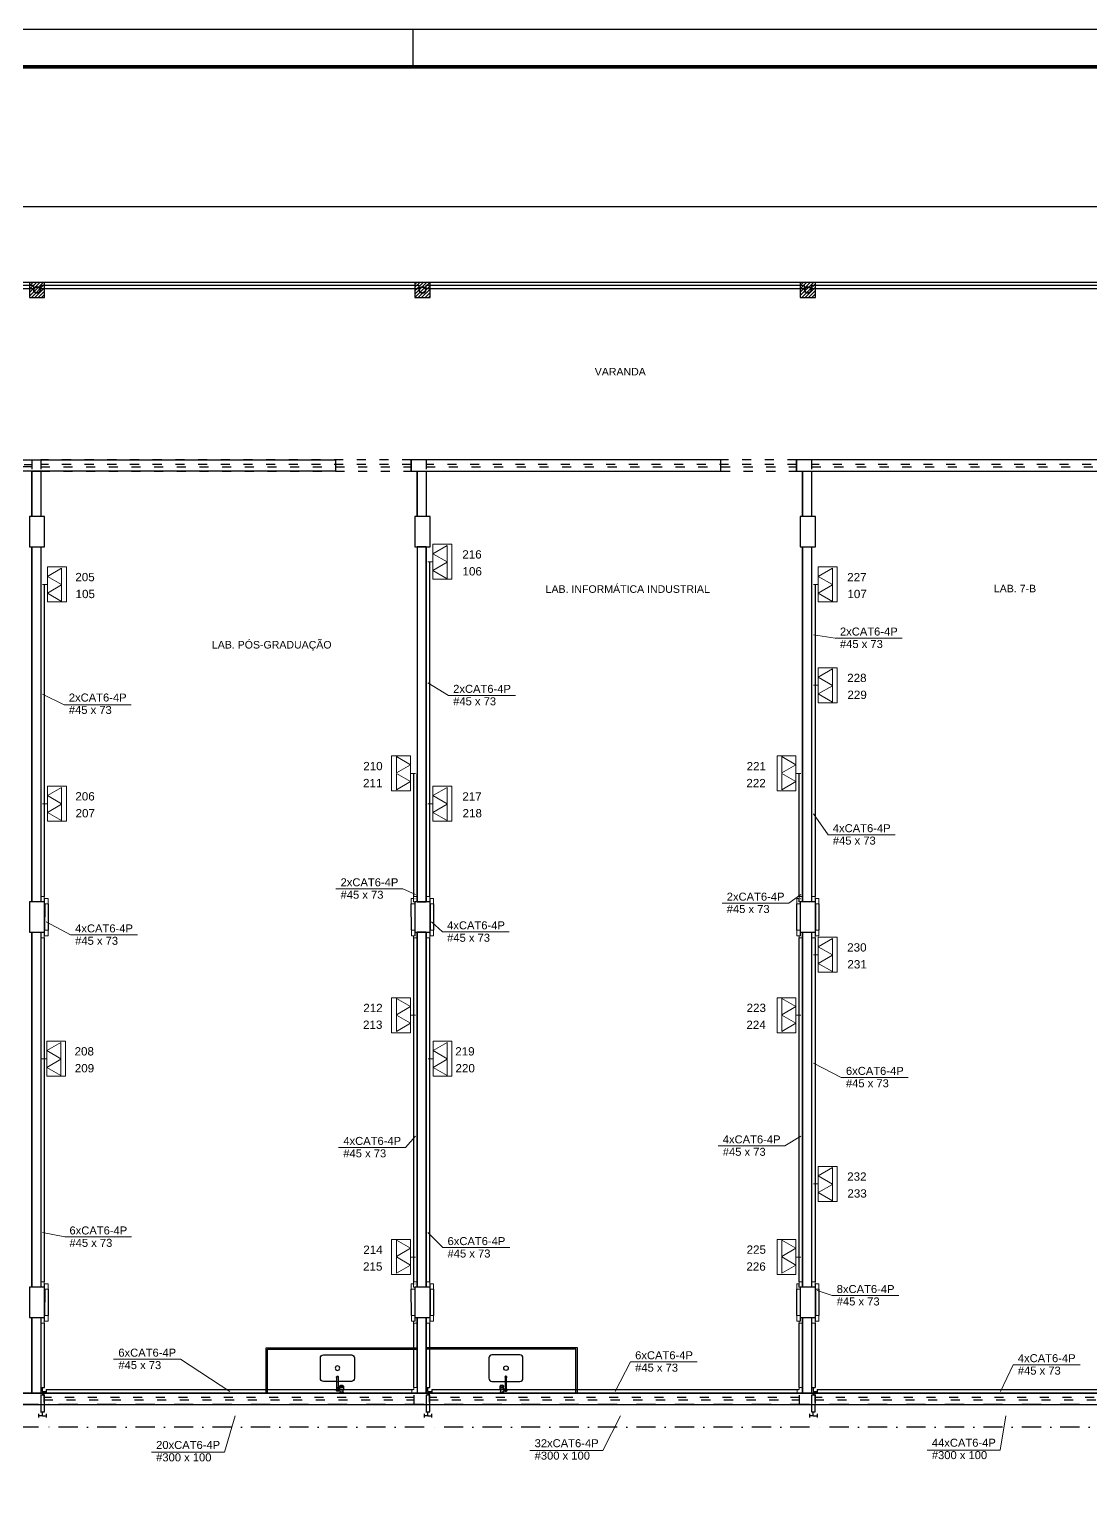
# Model space of a CAD drawing. Header units: millimetres. Extents: x 329 to 8779, y 382 to 3352.
# Drawn here: x 2721 to 4126, y 1427 to 3352 of the extents above; entities that cross this region are included whole.
import ezdxf

# ---------------------------------------------------------------- set-up
doc = ezdxf.new("R2010")
doc.units = ezdxf.units.MM
doc.linetypes.add('ACAD_ISO03W100', pattern=[30, 12, -18])
doc.linetypes.add('DASHDOT', pattern=[25.4, 12.7, -6.35, 0, -6.35])
for name, color, linetype in [('ARQ', 8, 'Continuous'), ('Estrutura nova', 8, 'Continuous'), ('LEGENDA', 7, 'Continuous')]:
    doc.layers.add(name, color=color, linetype=linetype)
for name, color, linetype, lineweight in [('CE-Condutos', 6, 'Continuous', 30), ('CE-Textos fios', 7, 'Continuous', 20), ('CE-Textos pontos', 5, 'Continuous', 20), ('EL-Condutos', 4, 'Continuous', 30), ('M-Condutos', 6, 'Continuous', 30), ('M-Textos fios', 7, 'Continuous', 20), ('P-SIMBOL', 5, 'Continuous', 20)]:
    doc.layers.add(name, color=color, linetype=linetype, lineweight=lineweight)
doc.styles.add('Arial', font='Arial.ttf')
pattern_1 = [(45, (-3663.8285, -9362.5535), (-2.245064, 2.245064), [])]

# ---------------------------------------------------------------- blocks, each defined once
blk = doc.blocks.new('A1 sem aba')
at = {"layer": 'LEGENDA'}
blk.add_line((-111, 58.4), (-111, 59.4), dxfattribs=at)
blk.add_lwpolyline([(-169, 59.4), (0, 59.4), (0, 0), (-169, 0), (-169, 59.4)], close=True, dxfattribs=at)
at = {"layer": 'LEGENDA', "const_width": 0.1}
blk.add_lwpolyline([(-1, 58.4), (-1, 1), (-166.5, 1), (-166.5, 58.4)], close=True, dxfattribs=at)
blk = doc.blocks.new('PIA COZINHA - PLANTA')
at = {"color": 8}
blk.add_lwpolyline([(5.1, -3.4), (5.2, -3.9), (5.1, -3.4), (5.2, -2.3, -0.043066), (5.2, -2.1), (5.3, -2.2), (5.6, -2.4), (6, -2.4), (8.7, -2.4), (8.9, -2.4), (9.2, -2.3), (9.4, -2.2), (9.6, -2.1), (10, -1.7), (10.3, -1.1, -0.066486), (10.1, -0.1, -0.072728), (10.3, 1.1), (10, 1.7), (9.6, 2.1), (9.4, 2.2), (9.2, 2.3), (8.9, 2.4), (8.7, 2.4), (6, 2.4), (5.6, 2.4), (5.3, 2.2), (5.1, 2), (4.8, 1.7), (4.7, 1.6), (4, 1.6), (1.2, 1.6), (0.7, 2.5, 0.267949), (0.1, 2.8), (0, 2.8), (0, -2.8), (0.1, -2.8, 0.267949), (0.7, -2.5), (1.2, -1.6), (1.8, -1.6), (2.1, -1.7), (2.4, -1.9), (2.7, -2.2), (2.8, -2.5), (2.8, -3.4), (2.7, -4.1), (2.6, -4.7, 0.028355), (2.5, -4.8, 0.035151), (2.4, -5.1, 0.071172), (2.3, -5.5, 0.084322), (2.4, -6, 0.107748), (2.8, -6.6, 0.190903), (3.9, -7.1, 0.013013), (4, -7.1, 0.185749), (5.1, -6.7, 0.064487), (5.3, -6.4), (15.5, -6.4), (15.5, -24, 0.414214), (19.5, -28), (46.5, -28, 0.414214), (50.5, -24), (50.5, 13, 0.414214), (46.5, 17), (19.5, 17, 0.414214), (15.5, 13), (15.5, -4.6), (5.4, -4.6), (5.3, -4.3), (5.2, -3.9)], format="xyb", close=True, dxfattribs=at)
for points in [[(0.1, -2.8), (0.1, 2.8)], [(0.7, -2.5), (0.7, 2.5)], [(1.2, 1.6), (1.2, -1.6)], [(5.2, -2.1), (5.1, -2), (4.8, -1.7), (4.6, -1.3), (4.4, -0.9), (4.3, -0.5), (4.3, 0), (4.3, 0.5), (4.4, 0.9), (4.6, 1.3), (4.7, 1.6)], [(8.7, 2.4), (8.3, 2.4), (8, 2.2), (7.7, 2), (7.5, 1.7), (7.3, 1.3), (7.1, 0.9), (7, 0.5), (7, 0), (7, -0.5), (7.1, -0.9), (7.3, -1.3), (7.5, -1.7), (7.7, -2), (8, -2.2), (8.3, -2.4), (8.7, -2.4)], [(10.2, 1.2), (10.2, 1.1), (10, 1.6), (9.6, 2), (9.4, 2.1), (9.2, 2.2), (9, 2.3), (8.8, 2.3)], [(4.5, -4.6), (4.3, -4.6)], [(5.1, -4.6), (4.5, -4.6)], [(5.1, -4.6), (5.4, -4.6)], [(5.3, -6.4), (5.1, -6.4)], [(10.2, -1.2), (10.2, -1.1), (10, -1.6), (9.6, -2), (9.4, -2.1), (9.2, -2.2), (9, -2.3), (8.8, -2.3)], [(21, -4.6), (15.5, -4.6)]]:
    blk.add_lwpolyline(points, dxfattribs=at)
at = {"color": 8, "ltscale": 0.008839}
for points in [[(8.9, 1.7), (8.8, 1.7)], [(8.9, -1.7), (8.8, -1.7)]]:
    blk.add_lwpolyline(points, dxfattribs=at)
at = {"color": 8}
for points in [[(2.9, -4.6, 0.161256), (2.5, -5.4)], [(2.5, -5.6, 0.161254), (2.9, -6.4)], [(2.6, -4.7, -0.073207), (2.9, -4.3, -0.097022), (3.4, -4, -0.071885), (3.9, -3.9, -0.24573), (5.3, -4.5)], [(4.5, -4.6, 1.037928), (3.5, -6.4, 0.2753), (4.5, -6.4)], [(5.1, -4.6, 0.431253), (3, -4.4)], [(4, -4.6, 1.000001), (4, -6.4, 0.095248), (4.3, -6.4)], [(3, -6.6, 0.161253), (3.9, -6.9)], [(4.3, -4.6, 0.095245), (4, -4.6)], [(4.1, -6.9, 0.161253), (4.9, -6.6)]]:
    blk.add_lwpolyline(points, format="xyb", dxfattribs=at)
at = {"color": 8, "ltscale": 0.026137}
for points in [[(2.5, -5.6), (2.5, -5.4)], [(4.1, -6.9), (3.9, -6.9)]]:
    blk.add_lwpolyline(points, dxfattribs=at)
at = {"color": 8, "ltscale": 0.02613}
blk.add_lwpolyline([(3, -4.4), (2.9, -4.6)], dxfattribs=at)
at = {"color": 8, "ltscale": 0.026143}
for points in [[(3, -6.6), (2.9, -6.4)], [(5, -6.4), (4.9, -6.6)]]:
    blk.add_lwpolyline(points, dxfattribs=at)
at = {"color": 8, "ltscale": 0.005875}
for points in [[(4, -4.6), (4, -4.6), (4.3, -4.6)], [(4, -6.4), (4, -6.4), (4.5, -6.4)]]:
    blk.add_lwpolyline(points, dxfattribs=at)
at = {"color": 8, "ltscale": 0.011358}
blk.add_lwpolyline([(5, -6.4), (5.1, -6.4), (4.5, -6.4)], dxfattribs=at)
at = {"color": 8, "ltscale": 0.420988}
blk.add_lwpolyline([(15.5, -6.4), (21, -6.4)], dxfattribs=at)
at = {"color": 8, "ltscale": 0.020996}
for points in [[(21, -4.3), (21.4, -4.3)], [(21, -6.7), (21.4, -6.7)]]:
    blk.add_lwpolyline(points, dxfattribs=at)
at = {"color": 8}
blk.add_circle((33, -5.5), 3, dxfattribs=at)
for centre, major_axis, ratio, start_param, end_param in [((8.8, 0), (-0.02, 2.36), 0.711391, 1.117604, 1.55781), ((8.8, 0), (0.02, 2.36), 0.711391, 1.583783, 2.023988), ((8.8, 0), (0.01, 2.33), 0.707109, 0.561353, 1.130206), ((8.8, 0), (0, 1.67), 0.707107, 6.283156, 8.924778), ((8.9, 0), (0, 1.67), 0.707107, 6.283156, 8.924778), ((8.8, 0), (-0.02, 2.37), 0.703277, 6.27776, 6.832248), ((8.9, 0), (0, 1.67), 0.707107, 3.141564, 6.283156), ((12.1, 0), (0.04, 2.98), 0.678756, 1.202074, 1.590409), ((12.1, 0), (-0.04, 2.98), 0.678756, 1.551183, 1.939519), ((4, -5.5), (0, -0.874), 0.99998, 3.141593, 6.283185), ((7.3, -5.5), (0, 0.874), 0.673769, 0, 3.141593), ((8.8, 0), (-0.01, 2.33), 0.707109, 2.011386, 2.58024), ((8.8, 0), (0.02, 2.37), 0.703277, 2.59253, 3.147018), ((8.8, 0), (0, 1.67), 0.707107, 2.641593, 3.141564), ((8.9, 0), (0, 1.67), 0.707107, 2.641593, 3.141564), ((15.2, -5.5), (0, 0.874), 0.673769, 6.283185, 9.424778), ((21, -5.5), (0, -1.16), 0.996283, 3.141564, 3.860408), ((21, -5.5), (0, -1.16), 0.996283, 5.56437, 6.283156), ((21, -5.5), (0, -1.16), 0.996283, 2.641593, 3.141564), ((21, -5.5), (0, -1.16), 0.996283, 6.283156, 8.924778), ((21, -5.5), (-0.562, 0.678), 0.980078, 2.439372, 5.620463), ((21.4, -5.5), (0, -1.16), 0.996283, 2.641593, 3.141564), ((21.4, -5.5), (0, -1.16), 0.996283, 6.283156, 8.924778)]:
    blk.add_ellipse(centre, major_axis=major_axis, ratio=ratio, start_param=start_param, end_param=end_param, dxfattribs=at)
blk = doc.blocks.new('A$C324326B9')
at = {"layer": 'EL-Condutos', "linetype": 'Continuous'}
for p, q in [((0, 4.6), (-0.4, 4.6)), ((0, 0.1), (-0.4, 0.1)), ((-0.4, -40.1), (0, -40.1)), ((-0.4, -44.6), (0, -44.6))]:
    blk.add_line(p, q, dxfattribs=at)
at = {"layer": 'EL-Condutos', "color": 6, "linetype": 'Continuous'}
for points in [[(0.1, -2.6), (0, -37.3)], [(4.7, -2.6), (4.6, -37.3)]]:
    blk.add_lwpolyline(points, dxfattribs=at)
at = {"layer": 'P-SIMBOL'}
for points in [[(-0.4, 0), (-0.4, 4.7), (-0.4, 7.4), (-5, 7.4), (-5, 0), (0, 0), (0, 4.7)], [(0, -2.6), (4.7, -2.6), (4.7, 4.7), (-0.4, 4.7)], [(0, 0), (0, -2.6)], [(0, -44.7), (0, -40), (0, -37.3), (4.6, -37.3), (4.6, -44.7), (-0.4, -44.7), (-0.4, -40)], [(-0.4, -47.3), (-5, -47.3), (-5, -40), (0, -40)], [(-0.4, -44.7), (-0.4, -47.3)]]:
    blk.add_lwpolyline(points, dxfattribs=at)
blk = doc.blocks.new('A$C6E527BBC')
at = {"layer": 'EL-Condutos', "linetype": 'Continuous'}
for p, q in [((0, 4.6), (-0.4, 4.6)), ((0, 0.1), (-0.4, 0.1)), ((-0.4, -40.1), (0, -40.1)), ((-0.4, -44.6), (0, -44.6))]:
    blk.add_line(p, q, dxfattribs=at)
at = {"layer": 'EL-Condutos', "color": 6, "linetype": 'Continuous'}
for points in [[(0.1, -2.6), (0, -37.3)], [(4.7, -2.6), (4.6, -37.3)]]:
    blk.add_lwpolyline(points, dxfattribs=at)
at = {"layer": 'P-SIMBOL'}
for points in [[(-0.4, 0), (-0.4, 4.7), (-0.4, 7.4), (-5, 7.4), (-5, 0), (0, 0), (0, 4.7)], [(0, -2.6), (4.7, -2.6), (4.7, 4.7), (-0.4, 4.7)], [(0, 0), (0, -2.6)], [(0, -44.7), (0, -40), (0, -37.3), (4.6, -37.3), (4.6, -44.7), (-0.4, -44.7), (-0.4, -40)], [(-0.4, -47.3), (-5, -47.3), (-5, -40), (0, -40)], [(-0.4, -44.7), (-0.4, -47.3)]]:
    blk.add_lwpolyline(points, dxfattribs=at)
blk = doc.blocks.new('A$C36231246')
at = {"layer": 'EL-Condutos', "linetype": 'Continuous'}
for p, q in [((0, 4.6), (-0.4, 4.6)), ((0, 0.1), (-0.4, 0.1)), ((-0.4, -40.1), (0, -40.1)), ((-0.4, -44.6), (0, -44.6))]:
    blk.add_line(p, q, dxfattribs=at)
at = {"layer": 'EL-Condutos', "color": 6, "linetype": 'Continuous'}
for points in [[(0.1, -2.6), (0, -37.3)], [(4.7, -2.6), (4.6, -37.3)]]:
    blk.add_lwpolyline(points, dxfattribs=at)
at = {"layer": 'P-SIMBOL'}
for points in [[(-0.4, 0), (-0.4, 4.7), (-0.4, 7.4), (-5, 7.4), (-5, 0), (0, 0), (0, 4.7)], [(0, -2.6), (4.7, -2.6), (4.7, 4.7), (-0.4, 4.7)], [(0, 0), (0, -2.6)], [(0, -44.7), (0, -40), (0, -37.3), (4.6, -37.3), (4.6, -44.7), (-0.4, -44.7), (-0.4, -40)], [(-0.4, -47.3), (-5, -47.3), (-5, -40), (0, -40)], [(-0.4, -44.7), (-0.4, -47.3)]]:
    blk.add_lwpolyline(points, dxfattribs=at)
blk = doc.blocks.new('A$C6DF62A23')
at = {"layer": 'EL-Condutos', "linetype": 'Continuous'}
for p, q in [((0, 4.6), (-0.4, 4.6)), ((0, 0.1), (-0.4, 0.1)), ((-0.4, -40.1), (0, -40.1)), ((-0.4, -44.6), (0, -44.6))]:
    blk.add_line(p, q, dxfattribs=at)
at = {"layer": 'EL-Condutos', "color": 6, "linetype": 'Continuous'}
for points in [[(0.1, -2.6), (0, -37.3)], [(4.7, -2.6), (4.6, -37.3)]]:
    blk.add_lwpolyline(points, dxfattribs=at)
at = {"layer": 'P-SIMBOL'}
for points in [[(-0.4, 0), (-0.4, 4.7), (-0.4, 7.4), (-5, 7.4), (-5, 0), (0, 0), (0, 4.7)], [(0, -2.6), (4.7, -2.6), (4.7, 4.7), (-0.4, 4.7)], [(0, 0), (0, -2.6)], [(0, -44.7), (0, -40), (0, -37.3), (4.6, -37.3), (4.6, -44.7), (-0.4, -44.7), (-0.4, -40)], [(-0.4, -47.3), (-5, -47.3), (-5, -40), (0, -40)], [(-0.4, -44.7), (-0.4, -47.3)]]:
    blk.add_lwpolyline(points, dxfattribs=at)
blk = doc.blocks.new('A$C38657F99')
at = {"layer": 'EL-Condutos', "linetype": 'Continuous'}
for p, q in [((0, 4.6), (-0.4, 4.6)), ((0, 0.1), (-0.4, 0.1)), ((-0.4, -40.1), (0, -40.1)), ((-0.4, -44.6), (0, -44.6))]:
    blk.add_line(p, q, dxfattribs=at)
at = {"layer": 'EL-Condutos', "color": 6, "linetype": 'Continuous'}
for points in [[(0.1, -2.6), (0, -37.3)], [(4.7, -2.6), (4.6, -37.3)]]:
    blk.add_lwpolyline(points, dxfattribs=at)
at = {"layer": 'P-SIMBOL'}
for points in [[(-0.4, 0), (-0.4, 4.7), (-0.4, 7.4), (-5, 7.4), (-5, 0), (0, 0), (0, 4.7)], [(0, -2.6), (4.7, -2.6), (4.7, 4.7), (-0.4, 4.7)], [(0, 0), (0, -2.6)], [(0, -44.7), (0, -40), (0, -37.3), (4.6, -37.3), (4.6, -44.7), (-0.4, -44.7), (-0.4, -40)], [(-0.4, -47.3), (-5, -47.3), (-5, -40), (0, -40)], [(-0.4, -44.7), (-0.4, -47.3)]]:
    blk.add_lwpolyline(points, dxfattribs=at)
blk = doc.blocks.new('A$C04AD2B31')
at = {"layer": 'EL-Condutos', "linetype": 'Continuous'}
for p, q in [((0, 4.6), (-0.4, 4.6)), ((0, 0.1), (-0.4, 0.1)), ((-0.4, -40.1), (0, -40.1)), ((-0.4, -44.6), (0, -44.6))]:
    blk.add_line(p, q, dxfattribs=at)
at = {"layer": 'EL-Condutos', "color": 6, "linetype": 'Continuous'}
for points in [[(0.1, -2.6), (0, -37.3)], [(4.7, -2.6), (4.6, -37.3)]]:
    blk.add_lwpolyline(points, dxfattribs=at)
at = {"layer": 'P-SIMBOL'}
for points in [[(-0.4, 0), (-0.4, 4.7), (-0.4, 7.4), (-5, 7.4), (-5, 0), (0, 0), (0, 4.7)], [(0, -2.6), (4.7, -2.6), (4.7, 4.7), (-0.4, 4.7)], [(0, 0), (0, -2.6)], [(0, -44.7), (0, -40), (0, -37.3), (4.6, -37.3), (4.6, -44.7), (-0.4, -44.7), (-0.4, -40)], [(-0.4, -47.3), (-5, -47.3), (-5, -40), (0, -40)], [(-0.4, -44.7), (-0.4, -47.3)]]:
    blk.add_lwpolyline(points, dxfattribs=at)

msp = doc.modelspace()

# ---------------------------------------------------------------- hatches: boundary and pattern name
at = {"layer": 'ARQ'}
h = msp.add_hatch(dxfattribs=at)
h.set_pattern_fill('ANSI31', color=8, style=0)
h.set_pattern_definition(pattern_1)
h.paths.add_polyline_path([(2721.247, 2996.94), (2741.247, 2996.94), (2741.247, 3016.94), (2721.247, 3016.94)])
h = msp.add_hatch(dxfattribs=at)
h.set_pattern_fill('ANSI31', color=8, style=0)
h.set_pattern_definition(pattern_1)
h.paths.add_polyline_path([(3231.247, 2996.94), (3251.247, 2996.94), (3251.247, 3016.94), (3231.247, 3016.94)])
h = msp.add_hatch(dxfattribs=at)
h.set_pattern_fill('ANSI31', color=8, style=0)
h.set_pattern_definition(pattern_1)
h.paths.add_polyline_path([(3741.247, 2996.94), (3761.247, 2996.94), (3761.247, 3016.94), (3741.247, 3016.94)])

# ---------------------------------------------------------------- linework, layer by layer
at = {"layer": 'ARQ', "color": 8}
for p, q in [((4441.247, 3016.94), (863.747, 3016.94)), ((3226.247, 2766.94), (3226.247, 2781.94)), ((3736.247, 2766.94), (3736.247, 2781.94)), ((5288.747, 1546.94), (708.747, 1546.94)), ((693.747, 1531.94), (5303.747, 1531.94))]:
    msp.add_line(p, q, dxfattribs=at)
msp.add_lwpolyline([(7116.747, 2771.94), (7116.747, 3016.94), (7116.747, 3116.94), (5776.247, 3116.94), (5776.247, 3296.94), (4391.247, 3296.94), (4391.247, 3116.94), (1868.747, 3116.94, 0), (1868.747, 3116.94), (1868.747, 3241.94, 0), (1868.747, 3241.94), (613.747, 3241.94)], format="xyb", dxfattribs=at)
for points in [[(2726.802, 3012.94), (2225.692, 3012.94), (2225.692, 3008.94), (2726.802, 3008.94)], [(3236.802, 3012.94), (2735.692, 3012.94), (2735.692, 3008.94), (3236.802, 3008.94)], [(3746.802, 3012.94), (3245.692, 3012.94), (3245.692, 3008.94), (3746.802, 3008.94)], [(4256.802, 3012.94), (3755.692, 3012.94), (3755.692, 3008.94), (4256.802, 3008.94)], [(2334.247, 2766.94), (2334.247, 2781.94), (3126.247, 2781.94), (3126.247, 2766.94)], [(3636.247, 2766.94), (3636.247, 2781.94), (3226.247, 2781.94), (3226.247, 2766.94)], [(4146.247, 2766.94), (4146.247, 2781.94), (3736.247, 2781.94), (3736.247, 2766.94)], [(2724.247, 2766.94), (2736.247, 2766.94), (2736.247, 2706.94), (2724.247, 2706.94)], [(3234.247, 2766.94), (3246.247, 2766.94), (3246.247, 2706.94), (3234.247, 2706.94)], [(3744.247, 2766.94), (3756.247, 2766.94), (3756.247, 2706.94), (3744.247, 2706.94)], [(2724.247, 2666.94), (2736.247, 2666.94), (2736.247, 2196.94), (2724.247, 2196.94)], [(3234.247, 2196.94), (3246.247, 2196.94), (3246.247, 2666.94), (3234.247, 2666.94)], [(3744.247, 2666.94), (3756.247, 2666.94), (3756.247, 2196.94), (3744.247, 2196.94)]]:
    msp.add_lwpolyline(points, close=True, dxfattribs=at)
at = {"layer": 'ARQ', "color": 8, "linetype": 'Continuous'}
for points in [[(2721.247, 2996.94), (2741.247, 2996.94), (2741.247, 3016.94), (2721.247, 3016.94), (2721.247, 2996.94)], [(3231.247, 2996.94), (3251.247, 2996.94), (3251.247, 3016.94), (3231.247, 3016.94), (3231.247, 2996.94)], [(3741.247, 2996.94), (3761.247, 2996.94), (3761.247, 3016.94), (3741.247, 3016.94), (3741.247, 2996.94)], [(2721.247, 2666.94), (2741.247, 2666.94), (2741.247, 2706.94), (2721.247, 2706.94), (2721.247, 2666.94)], [(3231.246, 2666.94), (3251.246, 2666.94), (3251.246, 2706.94), (3231.246, 2706.94), (3231.246, 2666.94)], [(3741.246, 2666.94), (3761.246, 2666.94), (3761.246, 2706.94), (3741.246, 2706.94), (3741.246, 2666.94)], [(2721.247, 2156.94), (2741.247, 2156.94), (2741.247, 2196.94), (2721.247, 2196.94), (2721.247, 2156.94)], [(3231.246, 2156.94), (3251.246, 2156.94), (3251.246, 2196.94), (3231.246, 2196.94), (3231.246, 2156.94)], [(3741.246, 2156.94), (3761.246, 2156.94), (3761.246, 2196.94), (3741.246, 2196.94), (3741.246, 2156.94)], [(2721.247, 1646.94), (2741.247, 1646.94), (2741.247, 1686.94), (2721.247, 1686.94), (2721.247, 1646.94)], [(3231.246, 1646.94), (3251.246, 1646.94), (3251.246, 1686.94), (3231.246, 1686.94), (3231.246, 1646.94)], [(3741.246, 1646.94), (3761.246, 1646.94), (3761.246, 1686.94), (3741.246, 1686.94), (3741.246, 1646.94)], [(3034.247, 1546.94), (3034.247, 1606.94), (3234.247, 1606.94), (3234.247, 1546.94)], [(3036.247, 1546.94), (3036.247, 1604.94), (3234.247, 1604.94)], [(3446.247, 1546.94), (3446.247, 1606.94), (3246.247, 1606.94), (3246.247, 1546.94)], [(3444.247, 1546.94), (3444.247, 1604.94), (3246.247, 1604.94)]]:
    msp.add_lwpolyline(points, dxfattribs=at)
at = {"layer": 'ARQ', "color": 8, "linetype": 'ACAD_ISO03W100'}
for points in [[(2234.247, 2781.94), (2724.247, 2781.94), (2724.247, 2766.94), (2234.247, 2766.94)], [(2234.247, 2775.94), (2724.247, 2775.94), (2724.247, 2772.94), (2234.247, 2772.94)], [(3226.247, 2781.94), (2736.247, 2781.94), (2736.247, 2766.94), (3226.247, 2766.94)], [(3226.247, 2775.94), (2736.247, 2775.94), (2736.247, 2772.94), (3226.247, 2772.94)], [(3736.247, 2781.94), (3246.247, 2781.94), (3246.247, 2766.94), (3736.247, 2766.94)], [(3736.247, 2775.94), (3246.247, 2775.94), (3246.247, 2772.94), (3736.247, 2772.94)], [(4246.247, 2781.94), (3756.247, 2781.94), (3756.247, 2766.94), (4246.247, 2766.94)], [(4246.247, 2775.94), (3756.247, 2775.94), (3756.247, 2772.94), (4246.247, 2772.94)]]:
    msp.add_lwpolyline(points, dxfattribs=at)
at = {"layer": 'ARQ', "color": 8}
for points in [[(2724.247, 2766.94), (2724.247, 2706.94)], [(2736.247, 2766.94), (2736.247, 2706.94)], [(3234.247, 2766.94), (3234.247, 2706.94)], [(3246.247, 2766.94), (3246.247, 2706.94)], [(3744.247, 2766.94), (3744.247, 2706.94)], [(3756.247, 2766.94), (3756.247, 2706.94)], [(2724.247, 2666.94), (2724.247, 2196.94)], [(2736.247, 2666.94), (2736.247, 2196.94)], [(3234.247, 2666.94), (3234.247, 2196.94)], [(3246.247, 2666.94), (3246.247, 2196.94)], [(3744.247, 2666.94), (3744.247, 2196.94)], [(3756.247, 2666.94), (3756.247, 2196.94)], [(2724.247, 1686.94), (2724.247, 2156.94), (2736.247, 2156.94), (2736.247, 1686.94)], [(2724.247, 2156.94), (2724.247, 1686.94)], [(2736.247, 2156.94), (2736.247, 1686.94)], [(3246.247, 1686.94), (3246.247, 2156.94), (3234.247, 2156.94), (3234.247, 1686.94)], [(3234.247, 2156.94), (3234.247, 1686.94)], [(3246.247, 2156.94), (3246.247, 1686.94)], [(3744.247, 1686.94), (3744.247, 2156.94), (3756.247, 2156.94), (3756.247, 1686.94)], [(3744.247, 2156.94), (3744.247, 1686.94)], [(3756.247, 2156.94), (3756.247, 1686.94)], [(1206.247, 1546.94), (1716.247, 1546.94), (2226.247, 1546.94), (2731.788, 1546.94), (2731.788, 1546.94), (3238.344, 1546.94), (3756.247, 1546.94), (3756.247, 1546.94), (4266.247, 1546.94), (4776.247, 1546.94), (5288.747, 1546.94), (5288.747, 1646.94)], [(2736.247, 1646.94), (2736.247, 1546.94), (2724.247, 1546.94), (2724.247, 1646.94)], [(2724.247, 1646.94), (2724.247, 1546.94)], [(2736.247, 1646.94), (2736.247, 1546.94)], [(3234.247, 1646.94), (3234.247, 1546.94), (3246.247, 1546.94), (3246.247, 1646.94)], [(3234.247, 1646.94), (3234.247, 1546.94)], [(3246.247, 1646.94), (3246.247, 1546.94)], [(3756.247, 1646.94), (3756.247, 1546.94), (3744.247, 1546.94), (3744.247, 1646.94)], [(3744.247, 1646.94), (3744.247, 1546.94)], [(3756.247, 1646.94), (3756.247, 1546.94)]]:
    msp.add_lwpolyline(points, dxfattribs=at)
at = {"layer": 'ARQ', "color": 8, "linetype": 'ACAD_ISO03W100'}
for points in [[(3230.247, 1546.94), (2740.247, 1546.94), (2740.247, 1531.94), (3230.247, 1531.94)], [(2740.247, 1537.94), (3230.247, 1537.94), (3230.247, 1540.94), (2740.247, 1540.94)], [(3740.247, 1546.94), (3250.247, 1546.94), (3250.247, 1531.94), (3740.247, 1531.94)], [(3250.247, 1537.94), (3740.247, 1537.94), (3740.247, 1540.94), (3250.247, 1540.94)], [(4250.247, 1546.94), (3760.247, 1546.94), (3760.247, 1531.94), (4250.247, 1531.94)], [(3760.247, 1537.94), (4250.247, 1537.94), (4250.247, 1540.94), (3760.247, 1540.94)]]:
    msp.add_lwpolyline(points, close=True, dxfattribs=at)
at = {"layer": 'ARQ', "color": 8, "linetype": 'Continuous'}
for centre, radius in [((2731.247, 3006.94), 4.445), ((2731.247, 3006.94), 3.895), ((3241.247, 3006.94), 4.445), ((3241.247, 3006.94), 3.895), ((3751.247, 3006.94), 4.445), ((3751.247, 3006.94), 3.895)]:
    msp.add_circle(centre, radius, dxfattribs=at)
at = {"layer": 'CE-Condutos', "linetype": 'Continuous'}
for p, q in [((3246.247, 2647.14), (3246.247, 2326.98)), ((3250.747, 2647.14), (3250.747, 2326.98)), ((3756.247, 2617.14), (3756.247, 2483.72)), ((3760.747, 2617.14), (3760.747, 2483.72)), ((3756.247, 2483.72), (3756.247, 2196.94)), ((3760.747, 2483.72), (3760.747, 2204.33)), ((3229.747, 2204.33), (3229.747, 2366.99)), ((3234.247, 2196.94), (3234.247, 2366.99)), ((3739.747, 2204.33), (3739.747, 2366.99)), ((3744.247, 2196.94), (3744.247, 2366.99)), ((2736.247, 2326.98), (2736.247, 2196.94)), ((2740.747, 2326.98), (2740.747, 2204.33)), ((3246.247, 2326.98), (3246.247, 2196.94)), ((3250.747, 2326.98), (3250.747, 2204.33)), ((3229.747, 2196.94), (3229.747, 2197.505)), ((2736.247, 2156.94), (2736.247, 1964.69)), ((3234.247, 2046.99), (3234.247, 2156.94)), ((3246.247, 2156.94), (3246.247, 2014.19)), ((3744.247, 2046.99), (3744.247, 2156.94)), ((3756.247, 2156.94), (3756.247, 2143.72)), ((2740.747, 2149.605), (2740.747, 1964.69)), ((3229.747, 2046.99), (3229.747, 2149.605)), ((3250.747, 2149.605), (3250.747, 2014.19)), ((3739.747, 2046.99), (3739.747, 2149.605)), ((3756.247, 2143.72), (3756.247, 1823.72)), ((3760.747, 2149.605), (3760.747, 2143.72)), ((3760.747, 2143.72), (3760.747, 1823.72)), ((3229.747, 1726.99), (3229.747, 2046.99)), ((3234.247, 1726.99), (3234.247, 2046.99)), ((3739.747, 1726.99), (3739.747, 2046.99)), ((3744.247, 1726.99), (3744.247, 2046.99)), ((3246.247, 2014.19), (3246.247, 1686.94)), ((3250.747, 2014.19), (3250.747, 1694.33)), ((2736.247, 1964.69), (2736.236, 1686.94)), ((2740.747, 1964.69), (2740.737, 1694.33)), ((3756.247, 1823.72), (3756.247, 1686.94)), ((3760.747, 1823.72), (3760.747, 1694.33)), ((3229.747, 1694.33), (3229.747, 1726.99)), ((3234.247, 1686.94), (3234.247, 1726.99)), ((3739.747, 1694.33), (3739.747, 1726.99)), ((3744.247, 1686.94), (3744.247, 1726.99)), ((2736.235, 1646.94), (2736.232, 1554.193)), ((2740.735, 1639.605), (2740.732, 1554.193)), ((3229.747, 1554.176), (3229.747, 1639.605)), ((3234.247, 1554.21), (3234.247, 1646.94)), ((3246.247, 1646.94), (3246.247, 1554.19)), ((3250.747, 1639.605), (3250.747, 1554.19)), ((3739.747, 1554.176), (3739.747, 1639.605)), ((3744.247, 1554.21), (3744.247, 1646.94)), ((3756.247, 1646.94), (3756.247, 1554.19)), ((3760.747, 1639.605), (3760.747, 1554.19)), ((2740.967, 1544.186), (2735.967, 1544.201)), ((2735.982, 1554.193), (2740.982, 1554.193)), ((2736.217, 1544.2), (2736.152, 1521.916)), ((2738.482, 1549.193), (2738.467, 1544.193)), ((2738.482, 1549.193), (2738.482, 1554.193)), ((2738.482, 1549.193), (2743.482, 1549.193)), ((2740.717, 1544.187), (2740.652, 1521.903)), ((2743.482, 1551.693), (2743.482, 1546.693)), ((2743.482, 1551.443), (3229.012, 1551.44)), ((2743.482, 1546.943), (3228.977, 1546.94)), ((3250.977, 1544.18), (3245.977, 1544.201)), ((3245.997, 1554.19), (3250.997, 1554.19)), ((3246.227, 1544.2), (3246.137, 1521.918)), ((3248.497, 1549.19), (3248.477, 1544.19)), ((3248.497, 1549.19), (3248.497, 1554.19)), ((3248.497, 1549.19), (3253.497, 1549.19)), ((3250.727, 1544.181), (3250.637, 1521.9)), ((3253.497, 1551.69), (3253.497, 1546.69)), ((3253.497, 1551.44), (3739.012, 1551.44)), ((3253.497, 1546.94), (3738.977, 1546.94)), ((3760.977, 1544.181), (3755.977, 1544.199)), ((3755.997, 1554.19), (3760.997, 1554.19)), ((3756.227, 1544.198), (3756.152, 1521.917)), ((3758.497, 1549.19), (3758.477, 1544.19)), ((3758.497, 1549.19), (3758.497, 1554.19)), ((3758.497, 1549.19), (3763.497, 1549.19)), ((3760.727, 1544.182), (3760.652, 1521.901)), ((3763.497, 1551.69), (3763.497, 1546.69)), ((3763.497, 1551.44), (4249.012, 1551.44)), ((3763.497, 1546.94), (4248.977, 1546.94)), ((2735.902, 1521.917), (2740.902, 1521.902)), ((2738.387, 1516.909), (2738.402, 1521.909)), ((3245.887, 1521.919), (3250.887, 1521.899)), ((3248.367, 1516.909), (3248.387, 1521.909)), ((3755.902, 1521.918), (3760.902, 1521.9)), ((3758.382, 1516.909), (3758.402, 1521.909)), ((2733.387, 1519.409), (2733.387, 1514.409)), ((2738.387, 1516.909), (2733.387, 1516.909)), ((2738.387, 1516.909), (2743.387, 1516.909)), ((2743.387, 1519.409), (2743.387, 1514.409)), ((3243.367, 1519.409), (3243.367, 1514.409)), ((3248.367, 1516.909), (3243.367, 1516.909)), ((3248.367, 1516.909), (3253.367, 1516.909)), ((3253.367, 1519.409), (3253.367, 1514.409)), ((3753.382, 1519.409), (3753.382, 1514.409)), ((3758.382, 1516.909), (3753.382, 1516.909)), ((3758.382, 1516.909), (3763.382, 1516.909)), ((3763.382, 1519.409), (3763.382, 1514.409))]:
    msp.add_line(p, q, dxfattribs=at)
at = {"layer": 'CE-Textos fios'}
for p, q in [((3758.497, 2550.43), (3787.447, 2546.195)), ((3787.447, 2546.195), (3875.977, 2546.195)), ((3787.447, 2546.195), (3875.977, 2546.195)), ((3248.497, 2487.06), (3275.647, 2470.345)), ((3275.647, 2470.345), (3364.177, 2470.345)), ((3275.647, 2470.345), (3364.177, 2470.345)), ((3758.497, 2313.72), (3778.072, 2285.92)), ((3778.072, 2285.92), (3866.602, 2285.92)), ((3778.072, 2285.92), (3866.602, 2285.92)), ((3215.192, 2214.29), (3126.662, 2214.29)), ((3215.192, 2214.29), (3126.662, 2214.29)), ((3231.997, 2206.99), (3215.192, 2214.29)), ((3726.162, 2195.32), (3637.632, 2195.32)), ((3726.162, 2195.32), (3637.632, 2195.32)), ((3741.997, 2206.99), (3726.162, 2195.32)), ((2743.254, 2170.585), (2775.452, 2153.325)), ((3253.115, 2170.585), (3267.662, 2157.34)), ((3267.662, 2157.34), (3356.192, 2157.34)), ((3267.662, 2157.34), (3356.192, 2157.34)), ((2775.452, 2153.325), (2863.982, 2153.325)), ((2775.452, 2153.325), (2863.982, 2153.325)), ((3758.497, 1983.72), (3795.402, 1964.721)), ((3795.402, 1964.721), (3883.932, 1964.721)), ((3795.402, 1964.721), (3883.932, 1964.721)), ((3218.822, 1872.009), (3130.292, 1872.009)), ((3218.822, 1872.009), (3130.292, 1872.009)), ((3231.997, 1886.99), (3218.822, 1872.009)), ((3720.917, 1874.043), (3632.387, 1874.043)), ((3720.917, 1874.043), (3632.387, 1874.043)), ((3741.997, 1886.99), (3720.917, 1874.043)), ((2738.492, 1759.442), (2767.887, 1753.53)), ((2767.887, 1753.53), (2856.417, 1753.53)), ((2767.887, 1753.53), (2856.417, 1753.53)), ((3248.497, 1759.44), (3268.207, 1739.422)), ((3268.207, 1739.422), (3356.737, 1739.422)), ((3268.207, 1739.422), (3356.737, 1739.422)), ((3763.69, 1682.47), (3783.217, 1675.981)), ((3783.217, 1675.981), (3871.747, 1675.981)), ((3783.217, 1675.981), (3871.747, 1675.981)), ((2921.112, 1591.744), (2832.587, 1591.744)), ((2921.112, 1591.744), (2832.587, 1591.744)), ((2986.237, 1549.192), (2921.112, 1591.744)), ((3496.247, 1549.19), (3516.427, 1588.306)), ((3516.427, 1588.306), (3604.957, 1588.306)), ((3516.427, 1588.306), (3604.957, 1588.306)), ((4006.247, 1549.19), (4022.837, 1584.444)), ((4022.837, 1584.444), (4111.367, 1584.444)), ((4022.837, 1584.444), (4111.367, 1584.444))]:
    msp.add_line(p, q, dxfattribs=at)
at = {"layer": 'EL-Condutos', "linetype": 'Continuous'}
for p, q in [((3231.245, 2197.075), (3231.6, 2197.075)), ((3231.246, 2201.575), (3231.601, 2201.575)), ((3741.245, 2197.075), (3741.6, 2197.075)), ((3741.246, 2201.575), (3741.601, 2201.575)), ((3231.599, 2156.855), (3231.245, 2156.855)), ((3741.599, 2156.855), (3741.245, 2156.855)), ((3231.599, 2152.355), (3231.245, 2152.355)), ((3741.599, 2152.355), (3741.245, 2152.355)), ((3231.245, 1687.075), (3231.6, 1687.075)), ((3231.246, 1691.575), (3231.601, 1691.575)), ((3231.599, 1646.855), (3231.245, 1646.855)), ((3231.599, 1642.355), (3231.245, 1642.355)), ((3741.599, 1646.855), (3741.245, 1646.855)), ((3741.599, 1642.355), (3741.245, 1642.355))]:
    msp.add_line(p, q, dxfattribs=at)
at = {"layer": 'EL-Condutos', "color": 6, "linetype": 'Continuous'}
for p, q in [((3226.6, 2159.61), (3226.53, 2194.31)), ((3736.6, 2159.61), (3736.53, 2194.31)), ((3226.6, 1649.61), (3226.53, 1684.31)), ((3736.6, 1649.61), (3736.53, 1684.31))]:
    msp.add_line(p, q, dxfattribs=at)
for points in [[(3231.245, 2194.325), (3231.246, 2159.61)], [(3741.245, 2194.325), (3741.246, 2159.61)], [(3231.245, 1684.325), (3231.246, 1649.61)], [(3741.245, 1684.325), (3741.246, 1649.61)]]:
    msp.add_lwpolyline(points, dxfattribs=at)
at = {"layer": 'M-Condutos', "linetype": 'Continuous'}
for p, q in [((2736.247, 2617.14), (2736.247, 2326.98)), ((2740.747, 2617.14), (2740.747, 2326.98))]:
    msp.add_line(p, q, dxfattribs=at)
at = {"layer": 'M-Condutos', "linetype": 'DASHDOT', "ltscale": 2}
for p, q in [((2733.387, 1531.909), (2235.767, 1531.909)), ((3243.367, 1531.909), (2743.387, 1531.909)), ((3753.382, 1531.909), (3253.367, 1531.909)), ((4263.377, 1531.909), (3763.382, 1531.909)), ((2733.387, 1501.909), (2235.767, 1501.909)), ((3243.367, 1501.909), (2743.387, 1501.909)), ((3753.382, 1501.909), (3253.367, 1501.909)), ((4263.377, 1501.909), (3763.382, 1501.909))]:
    msp.add_line(p, q, dxfattribs=at)
at = {"layer": 'M-Textos fios'}
for p, q in [((2738.497, 2472.06), (2767.097, 2457.8)), ((2767.097, 2457.8), (2855.627, 2457.8)), ((2767.097, 2457.8), (2855.627, 2457.8)), ((2993.377, 1516.909), (2979.312, 1468.551)), ((3503.372, 1516.909), (3480.152, 1470.84)), ((4013.377, 1516.909), (4005.752, 1471.513)), ((2979.312, 1468.551), (2882.592, 1468.551)), ((2979.312, 1468.551), (2882.592, 1468.551)), ((3480.152, 1470.84), (3383.432, 1470.84)), ((3480.152, 1470.84), (3383.432, 1470.84)), ((4005.752, 1471.513), (3909.032, 1471.513)), ((4005.752, 1471.513), (3909.032, 1471.513))]:
    msp.add_line(p, q, dxfattribs=at)
at = {"layer": 'P-SIMBOL', "color": 1}
for p, q in [((3255.047, 2657.84), (3255.047, 2670.34)), ((3267.547, 2670.34), (3255.047, 2670.34)), ((3255.047, 2657.84), (3273.797, 2668.69)), ((3255.047, 2657.84), (3255.047, 2623.94)), ((3273.797, 2646.99), (3255.047, 2657.84)), ((3267.547, 2670.34), (3280.047, 2670.34)), ((3273.797, 2668.69), (3273.797, 2646.99)), ((3280.047, 2657.84), (3280.047, 2670.34)), ((3280.047, 2657.84), (3280.047, 2623.94)), ((2745.047, 2627.84), (2745.047, 2640.34)), ((2757.547, 2640.34), (2745.047, 2640.34)), ((2745.047, 2627.84), (2763.797, 2638.69)), ((2757.547, 2640.34), (2770.047, 2640.34)), ((2763.797, 2638.69), (2763.797, 2616.99)), ((2770.047, 2627.84), (2770.047, 2640.34)), ((3255.047, 2647.14), (3248.497, 2647.14)), ((3255.047, 2635.64), (3273.797, 2646.49)), ((3273.797, 2646.49), (3273.797, 2624.79)), ((3765.047, 2627.84), (3765.047, 2640.34)), ((3777.547, 2640.34), (3765.047, 2640.34)), ((3765.047, 2627.84), (3783.797, 2638.69)), ((3777.547, 2640.34), (3790.047, 2640.34)), ((3783.797, 2638.69), (3783.797, 2616.99)), ((3790.047, 2627.84), (3790.047, 2640.34)), ((2745.047, 2627.84), (2745.047, 2593.94)), ((2763.797, 2616.99), (2745.047, 2627.84)), ((2770.047, 2627.84), (2770.047, 2593.94)), ((3273.797, 2624.79), (3255.047, 2635.64)), ((3267.547, 2623.94), (3255.047, 2623.94)), ((3267.547, 2623.94), (3280.047, 2623.94)), ((3765.047, 2627.84), (3765.047, 2593.94)), ((3783.797, 2616.99), (3765.047, 2627.84)), ((3790.047, 2627.84), (3790.047, 2593.94)), ((2745.047, 2617.14), (2738.497, 2617.14)), ((2745.047, 2605.64), (2763.797, 2616.49)), ((2763.797, 2594.79), (2745.047, 2605.64)), ((2763.797, 2616.49), (2763.797, 2594.79)), ((3765.047, 2617.14), (3758.497, 2617.14)), ((3765.047, 2605.64), (3783.797, 2616.49)), ((3783.797, 2594.79), (3765.047, 2605.64)), ((3783.797, 2616.49), (3783.797, 2594.79)), ((2757.547, 2593.94), (2745.047, 2593.94)), ((2757.547, 2593.94), (2770.047, 2593.94)), ((3777.547, 2593.94), (3765.047, 2593.94)), ((3777.547, 2593.94), (3790.047, 2593.94)), ((3765.047, 2494.42), (3765.047, 2506.92)), ((3777.547, 2506.92), (3765.047, 2506.92)), ((3765.047, 2494.42), (3783.797, 2505.27)), ((3777.547, 2506.92), (3790.047, 2506.92)), ((3783.797, 2505.27), (3783.797, 2483.57)), ((3790.047, 2494.42), (3790.047, 2506.92)), ((3765.047, 2494.42), (3765.047, 2460.52)), ((3783.797, 2483.57), (3765.047, 2494.42)), ((3790.047, 2494.42), (3790.047, 2460.52)), ((3765.047, 2483.72), (3758.497, 2483.72)), ((3765.047, 2472.22), (3783.797, 2483.07)), ((3783.797, 2461.37), (3765.047, 2472.22)), ((3783.797, 2483.07), (3783.797, 2461.37)), ((3777.547, 2460.52), (3765.047, 2460.52)), ((3777.547, 2460.52), (3790.047, 2460.52)), ((3200.447, 2356.29), (3200.447, 2390.19)), ((3212.947, 2390.19), (3200.447, 2390.19)), ((3206.697, 2389.34), (3225.447, 2378.49)), ((3206.697, 2367.64), (3206.697, 2389.34)), ((3212.947, 2390.19), (3225.447, 2390.19)), ((3225.447, 2356.29), (3225.447, 2390.19)), ((3710.447, 2356.29), (3710.447, 2390.19)), ((3722.947, 2390.19), (3710.447, 2390.19)), ((3716.697, 2389.34), (3735.447, 2378.49)), ((3716.697, 2367.64), (3716.697, 2389.34)), ((3722.947, 2390.19), (3735.447, 2390.19)), ((3735.447, 2356.29), (3735.447, 2390.19)), ((3225.447, 2378.49), (3206.697, 2367.64)), ((3735.447, 2378.49), (3716.697, 2367.64)), ((2745.047, 2337.68), (2745.047, 2350.18)), ((2757.547, 2350.18), (2745.047, 2350.18)), ((2757.547, 2350.18), (2770.047, 2350.18)), ((2770.047, 2337.68), (2770.047, 2350.18)), ((3200.447, 2356.29), (3200.447, 2343.79)), ((3206.697, 2367.14), (3225.447, 2356.29)), ((3206.697, 2345.44), (3206.697, 2367.14)), ((3225.447, 2356.29), (3206.697, 2345.44)), ((3225.447, 2366.99), (3231.997, 2366.99)), ((3225.447, 2356.29), (3225.447, 2343.79)), ((3255.047, 2337.68), (3255.047, 2350.18)), ((3267.547, 2350.18), (3255.047, 2350.18)), ((3267.547, 2350.18), (3280.047, 2350.18)), ((3280.047, 2337.68), (3280.047, 2350.18)), ((3710.447, 2356.29), (3710.447, 2343.79)), ((3716.697, 2367.14), (3735.447, 2356.29)), ((3716.697, 2345.44), (3716.697, 2367.14)), ((3735.447, 2356.29), (3716.697, 2345.44)), ((3735.447, 2366.99), (3741.997, 2366.99)), ((3735.447, 2356.29), (3735.447, 2343.79)), ((2745.047, 2337.68), (2763.797, 2348.53)), ((2745.047, 2337.68), (2745.047, 2303.78)), ((2763.797, 2326.83), (2745.047, 2337.68)), ((2763.797, 2348.53), (2763.797, 2326.83)), ((2770.047, 2337.68), (2770.047, 2303.78)), ((3212.947, 2343.79), (3200.447, 2343.79)), ((3212.947, 2343.79), (3225.447, 2343.79)), ((3255.047, 2337.68), (3273.797, 2348.53)), ((3255.047, 2337.68), (3255.047, 2303.78)), ((3273.797, 2326.83), (3255.047, 2337.68)), ((3273.797, 2348.53), (3273.797, 2326.83)), ((3280.047, 2337.68), (3280.047, 2303.78)), ((3722.947, 2343.79), (3710.447, 2343.79)), ((3722.947, 2343.79), (3735.447, 2343.79)), ((2745.047, 2326.98), (2738.497, 2326.98)), ((2745.047, 2315.48), (2763.797, 2326.33)), ((2763.797, 2304.63), (2745.047, 2315.48)), ((2763.797, 2326.33), (2763.797, 2304.63)), ((3255.047, 2326.98), (3248.497, 2326.98)), ((3255.047, 2315.48), (3273.797, 2326.33)), ((3273.797, 2304.63), (3255.047, 2315.48)), ((3273.797, 2326.33), (3273.797, 2304.63)), ((2757.547, 2303.78), (2745.047, 2303.78)), ((2757.547, 2303.78), (2770.047, 2303.78)), ((3267.547, 2303.78), (3255.047, 2303.78)), ((3267.547, 2303.78), (3280.047, 2303.78)), ((3765.047, 2137.708), (3765.047, 2150.208)), ((3777.547, 2150.208), (3765.047, 2150.208)), ((3765.047, 2137.708), (3783.797, 2148.558)), ((3765.047, 2137.708), (3765.047, 2103.808)), ((3783.797, 2126.858), (3765.047, 2137.708)), ((3777.547, 2150.208), (3790.047, 2150.208)), ((3783.797, 2148.558), (3783.797, 2126.858)), ((3790.047, 2137.708), (3790.047, 2150.208)), ((3790.047, 2137.708), (3790.047, 2103.808)), ((3765.047, 2127.008), (3758.497, 2127.008)), ((3765.047, 2115.508), (3783.797, 2126.358)), ((3783.797, 2126.358), (3783.797, 2104.658)), ((3783.797, 2104.658), (3765.047, 2115.508)), ((3777.547, 2103.808), (3765.047, 2103.808)), ((3777.547, 2103.808), (3790.047, 2103.808)), ((3200.447, 2036.29), (3200.447, 2070.19)), ((3212.947, 2070.19), (3200.447, 2070.19)), ((3206.697, 2069.34), (3225.447, 2058.49)), ((3206.697, 2047.64), (3206.697, 2069.34)), ((3212.947, 2070.19), (3225.447, 2070.19)), ((3225.447, 2036.29), (3225.447, 2070.19)), ((3710.447, 2036.29), (3710.447, 2070.19)), ((3722.947, 2070.19), (3710.447, 2070.19)), ((3716.697, 2069.34), (3735.447, 2058.49)), ((3716.697, 2047.64), (3716.697, 2069.34)), ((3722.947, 2070.19), (3735.447, 2070.19)), ((3735.447, 2036.29), (3735.447, 2070.19)), ((3225.447, 2058.49), (3206.697, 2047.64)), ((3206.697, 2047.14), (3225.447, 2036.29)), ((3206.697, 2025.44), (3206.697, 2047.14)), ((3225.447, 2046.99), (3231.997, 2046.99)), ((3735.447, 2058.49), (3716.697, 2047.64)), ((3716.697, 2047.14), (3735.447, 2036.29)), ((3716.697, 2025.44), (3716.697, 2047.14)), ((3735.447, 2046.99), (3741.997, 2046.99)), ((3200.447, 2036.29), (3200.447, 2023.79)), ((3212.947, 2023.79), (3200.447, 2023.79)), ((3225.447, 2036.29), (3206.697, 2025.44)), ((3212.947, 2023.79), (3225.447, 2023.79)), ((3225.447, 2036.29), (3225.447, 2023.79)), ((3710.447, 2036.29), (3710.447, 2023.79)), ((3722.947, 2023.79), (3710.447, 2023.79)), ((3735.447, 2036.29), (3716.697, 2025.44)), ((3722.947, 2023.79), (3735.447, 2023.79)), ((3735.447, 2036.29), (3735.447, 2023.79)), ((2744.022, 2000.18), (2744.022, 2012.68)), ((2756.522, 2012.68), (2744.022, 2012.68)), ((2744.022, 2000.18), (2762.772, 2011.03)), ((2756.522, 2012.68), (2769.022, 2012.68)), ((2762.772, 2011.03), (2762.772, 1989.33)), ((2769.022, 2000.18), (2769.022, 2012.68)), ((3255.305, 2000.18), (3255.305, 2012.68)), ((3267.805, 2012.68), (3255.305, 2012.68)), ((3255.305, 2000.18), (3274.055, 2011.03)), ((3267.805, 2012.68), (3280.305, 2012.68)), ((3274.055, 2011.03), (3274.055, 1989.33)), ((3280.305, 2000.18), (3280.305, 2012.68)), ((2744.022, 1989.48), (2737.472, 1989.48)), ((2744.022, 2000.18), (2744.022, 1966.28)), ((2762.772, 1989.33), (2744.022, 2000.18)), ((2744.022, 1977.98), (2762.772, 1988.83)), ((2762.772, 1988.83), (2762.772, 1967.13)), ((2769.022, 2000.18), (2769.022, 1966.28)), ((3255.305, 1989.48), (3248.755, 1989.48)), ((3255.305, 2000.18), (3255.305, 1966.28)), ((3274.055, 1989.33), (3255.305, 2000.18)), ((3255.305, 1977.98), (3274.055, 1988.83)), ((3274.055, 1988.83), (3274.055, 1967.13)), ((3280.305, 2000.18), (3280.305, 1966.28)), ((2762.772, 1967.13), (2744.022, 1977.98)), ((2756.522, 1966.28), (2744.022, 1966.28)), ((2756.522, 1966.28), (2769.022, 1966.28)), ((3274.055, 1967.13), (3255.305, 1977.98)), ((3267.805, 1966.28), (3255.305, 1966.28)), ((3267.805, 1966.28), (3280.305, 1966.28)), ((3765.047, 1834.42), (3765.047, 1846.92)), ((3777.547, 1846.92), (3765.047, 1846.92)), ((3765.047, 1834.42), (3783.797, 1845.27)), ((3765.047, 1834.42), (3765.047, 1800.52)), ((3783.797, 1823.57), (3765.047, 1834.42)), ((3777.547, 1846.92), (3790.047, 1846.92)), ((3783.797, 1845.27), (3783.797, 1823.57)), ((3790.047, 1834.42), (3790.047, 1846.92)), ((3790.047, 1834.42), (3790.047, 1800.52)), ((3765.047, 1823.72), (3758.497, 1823.72)), ((3765.047, 1812.22), (3783.797, 1823.07)), ((3783.797, 1801.37), (3765.047, 1812.22)), ((3783.797, 1823.07), (3783.797, 1801.37)), ((3777.547, 1800.52), (3765.047, 1800.52)), ((3777.547, 1800.52), (3790.047, 1800.52)), ((3200.447, 1716.29), (3200.447, 1750.19)), ((3212.947, 1750.19), (3200.447, 1750.19)), ((3206.697, 1749.34), (3225.447, 1738.49)), ((3206.697, 1727.64), (3206.697, 1749.34)), ((3225.447, 1738.49), (3206.697, 1727.64)), ((3212.947, 1750.19), (3225.447, 1750.19)), ((3225.447, 1716.29), (3225.447, 1750.19)), ((3710.447, 1716.29), (3710.447, 1750.19)), ((3722.947, 1750.19), (3710.447, 1750.19)), ((3716.697, 1749.34), (3735.447, 1738.49)), ((3716.697, 1727.64), (3716.697, 1749.34)), ((3735.447, 1738.49), (3716.697, 1727.64)), ((3722.947, 1750.19), (3735.447, 1750.19)), ((3735.447, 1716.29), (3735.447, 1750.19)), ((3200.447, 1716.29), (3200.447, 1703.79)), ((3206.697, 1727.14), (3225.447, 1716.29)), ((3206.697, 1705.44), (3206.697, 1727.14)), ((3225.447, 1716.29), (3206.697, 1705.44)), ((3225.447, 1726.99), (3231.997, 1726.99)), ((3225.447, 1716.29), (3225.447, 1703.79)), ((3710.447, 1716.29), (3710.447, 1703.79)), ((3716.697, 1727.14), (3735.447, 1716.29)), ((3716.697, 1705.44), (3716.697, 1727.14)), ((3735.447, 1716.29), (3716.697, 1705.44)), ((3735.447, 1726.99), (3741.997, 1726.99)), ((3735.447, 1716.29), (3735.447, 1703.79)), ((3212.947, 1703.79), (3200.447, 1703.79)), ((3212.947, 1703.79), (3225.447, 1703.79)), ((3722.947, 1703.79), (3710.447, 1703.79)), ((3722.947, 1703.79), (3735.447, 1703.79))]:
    msp.add_line(p, q, dxfattribs=at)
at = {"layer": 'P-SIMBOL'}
for p, q in [((3227.012, 1551.488), (3226.977, 1546.857)), ((3234.367, 1546.892), (3226.977, 1546.857)), ((3229.627, 1551.488), (3227.012, 1551.488)), ((3229.627, 1554.175), (3234.332, 1554.211)), ((3229.627, 1551.488), (3229.627, 1554.175)), ((3234.367, 1546.892), (3234.332, 1554.211)), ((3737.012, 1551.488), (3736.977, 1546.857)), ((3744.367, 1546.892), (3736.977, 1546.857)), ((3739.627, 1551.488), (3737.012, 1551.488)), ((3739.627, 1554.175), (3744.332, 1554.211)), ((3739.627, 1551.488), (3739.627, 1554.175)), ((3744.367, 1546.892), (3744.332, 1554.211))]:
    msp.add_line(p, q, dxfattribs=at)
for points in [[(3231.245, 2194.325), (3226.53, 2194.325), (3226.53, 2201.66), (3229.6, 2201.66)], [(3229.6, 2196.94), (3229.6, 2201.66), (3229.6, 2204.33), (3234.246, 2204.33), (3234.246, 2196.94), (3229.246, 2196.94), (3229.246, 2201.66)], [(3231.246, 2196.94), (3231.245, 2194.325)], [(3741.245, 2194.325), (3736.53, 2194.325), (3736.53, 2201.66), (3739.6, 2201.66)], [(3739.6, 2196.94), (3739.6, 2201.66), (3739.6, 2204.33), (3744.246, 2204.33), (3744.246, 2196.94), (3739.246, 2196.94), (3739.246, 2201.66)], [(3741.246, 2196.94), (3741.245, 2194.325)], [(3231.246, 2152.22), (3231.246, 2156.94), (3231.246, 2159.61), (3226.6, 2159.61), (3226.6, 2152.22), (3231.599, 2152.22), (3231.599, 2156.94)], [(3229.6, 2149.605), (3234.246, 2149.605), (3234.246, 2156.94), (3231.246, 2156.94)], [(3741.246, 2152.22), (3741.246, 2156.94), (3741.246, 2159.61), (3736.6, 2159.61), (3736.6, 2152.22), (3741.599, 2152.22), (3741.599, 2156.94)], [(3739.6, 2149.605), (3744.246, 2149.605), (3744.246, 2156.94), (3741.246, 2156.94)], [(3229.599, 2152.22), (3229.6, 2149.605)], [(3739.599, 2152.22), (3739.6, 2149.605)], [(3231.245, 1684.325), (3226.53, 1684.325), (3226.53, 1691.66), (3229.6, 1691.66)], [(3229.6, 1686.94), (3229.6, 1691.66), (3229.6, 1694.33), (3234.246, 1694.33), (3234.246, 1686.94), (3229.246, 1686.94), (3229.246, 1691.66)], [(3231.246, 1686.94), (3231.245, 1684.325)], [(3741.245, 1684.325), (3736.53, 1684.325), (3736.53, 1691.66), (3739.6, 1691.66)], [(3739.6, 1686.94), (3739.6, 1691.66), (3739.6, 1694.33), (3744.246, 1694.33), (3744.246, 1686.94), (3739.246, 1686.94), (3739.246, 1691.66)], [(3741.246, 1686.94), (3741.245, 1684.325)], [(3231.246, 1642.22), (3231.246, 1646.94), (3231.246, 1649.61), (3226.6, 1649.61), (3226.6, 1642.22), (3231.599, 1642.22), (3231.599, 1646.94)], [(3229.599, 1642.22), (3229.6, 1639.605)], [(3229.6, 1639.605), (3234.246, 1639.605), (3234.246, 1646.94), (3231.246, 1646.94)], [(3741.246, 1642.22), (3741.246, 1646.94), (3741.246, 1649.61), (3736.6, 1649.61), (3736.6, 1642.22), (3741.599, 1642.22), (3741.599, 1646.94)], [(3739.599, 1642.22), (3739.6, 1639.605)], [(3739.6, 1639.605), (3744.246, 1639.605), (3744.246, 1646.94), (3741.246, 1646.94)]]:
    msp.add_lwpolyline(points, dxfattribs=at)

# ---------------------------------------------------------------- block references
at = {"layer": 'ARQ', "color": 8, "linetype": 'Continuous', "xscale": -1, "rotation": 270}
msp.add_blockref('PIA COZINHA - PLANTA', (3134.247, 1546.94), dxfattribs=at)
at = {"layer": 'ARQ', "color": 8, "linetype": 'Continuous', "rotation": 90}
msp.add_blockref('PIA COZINHA - PLANTA', (3346.247, 1546.94), dxfattribs=at)
at = {"layer": 'Estrutura nova', "color": 6}
for name, p in [('A$C324326B9', (2741.247, 2196.94)), ('A$C36231246', (3251.246, 2196.94)), ('A$C6DF62A23', (3761.246, 2196.94)), ('A$C6E527BBC', (2741.247, 1686.94)), ('A$C04AD2B31', (3251.246, 1686.94)), ('A$C38657F99', (3761.246, 1686.94))]:
    msp.add_blockref(name, p, dxfattribs=at)
at = {"layer": 'LEGENDA', "xscale": 49.99999999947613, "yscale": 49.99999999947613, "zscale": 49.99999999947613}
msp.add_blockref('A1 sem aba', (8778.869, 382.199), dxfattribs=at)

# ---------------------------------------------------------------- texts
at = {"layer": 'ARQ', "color": 8, "char_height": 10, "attachment_point": 2, "style": 'Arial'}
for s, insert, width in [('VARANDA', (3502.998, 2903.778), 91.59618), ('LAB. INFORMÁTICA INDUSTRIAL ', (3512.893, 2616.06), 217.3397), ('LAB. 7-B ', (4025.35, 2616.763), 118.80628), ('LAB. PÓS-GRADUAÇÃO ', (3041.805, 2542.368), 161.72657)]:
    msp.add_mtext(s, dxfattribs=dict(at, insert=insert, width=width))
at = {"layer": 'CE-Textos fios', "char_height": 10.59, "attachment_point": 7, "line_spacing_factor": 0.798, "style": 'Arial'}
for s, insert, width in [('#45 x 73', (3793.697, 2532.935), 101.664), ('2xCAT6-4P', (3793.697, 2549.385), 114.372), ('2xCAT6-4P', (3281.897, 2473.535), 114.372), ('#45 x 73', (3281.897, 2457.085), 101.664), ('4xCAT6-4P', (3784.297, 2289.085), 114.372), ('#45 x 73', (3784.297, 2272.685), 101.664), ('2xCAT6-4P', (3132.897, 2217.485), 114.372), ('#45 x 73', (3132.897, 2201.035), 101.664), ('2xCAT6-4P', (3643.897, 2198.485), 114.372), ('#45 x 73', (3643.897, 2182.085), 101.664), ('4xCAT6-4P', (2781.697, 2156.485), 114.372), ('4xCAT6-4P', (3273.897, 2160.535), 114.372), ('#45 x 73', (2781.697, 2140.085), 101.664), ('#45 x 73', (3273.897, 2144.085), 101.664), ('6xCAT6-4P', (3801.647, 1967.885), 114.372), ('#45 x 73', (3801.647, 1951.485), 101.664), ('4xCAT6-4P', (3638.647, 1877.235), 114.372), ('#45 x 73', (3136.547, 1858.785), 101.664), ('4xCAT6-4P', (3136.547, 1875.185), 114.372), ('#45 x 73', (3638.647, 1860.785), 101.664), ('6xCAT6-4P', (2774.147, 1756.685), 114.372), ('6xCAT6-4P', (3274.447, 1742.585), 114.372), ('#45 x 73', (2774.147, 1740.285), 101.664), ('#45 x 73', (3274.447, 1726.185), 101.664), ('8xCAT6-4P', (3789.447, 1679.135), 114.372), ('#45 x 73', (3789.447, 1662.735), 101.664), ('6xCAT6-4P', (2838.847, 1594.935), 114.372), ('6xCAT6-4P', (3522.697, 1591.485), 114.372), ('4xCAT6-4P', (4029.097, 1587.635), 114.372), ('#45 x 73', (2838.847, 1578.485), 101.664), ('#45 x 73', (3522.697, 1575.085), 101.664), ('#45 x 73', (4029.097, 1571.185), 101.664)]:
    msp.add_mtext(s, dxfattribs=dict(at, insert=insert, width=width))
at = {"layer": 'CE-Textos pontos', "char_height": 11, "width": 63.54, "attachment_point": 8, "line_spacing_factor": 0.798, "style": 'Arial'}
for s, insert in [('216', (3306.797, 2651.265)), ('106', (3307.097, 2628.915)), ('205', (2794.747, 2621.265)), ('227', (3816.097, 2621.265)), ('105', (2795.047, 2598.915)), ('107', (3816.397, 2598.915)), ('228', (3816.097, 2487.815)), ('229', (3816.397, 2465.465)), ('210', (3175.747, 2371.115)), ('221', (3682.997, 2371.115)), ('211', (3175.447, 2348.765)), ('222', (3682.697, 2348.765)), ('206', (2794.747, 2331.065)), ('217', (3306.797, 2331.065)), ('207', (2795.047, 2308.715)), ('218', (3307.097, 2308.715)), ('230', (3816.097, 2131.103)), ('231', (3816.397, 2108.753)), ('212', (3175.747, 2051.115)), ('223', (3682.997, 2051.115)), ('213', (3175.447, 2028.765)), ('224', (3682.697, 2028.765)), ('208', (2793.722, 1993.565)), ('219', (3297.462, 1993.565)), ('209', (2794.022, 1971.215)), ('220', (3297.762, 1971.215)), ('232', (3816.097, 1827.815)), ('233', (3816.397, 1805.465)), ('214', (3175.747, 1731.115)), ('225', (3682.997, 1731.115)), ('215', (3175.447, 1708.765)), ('226', (3682.697, 1708.765))]:
    msp.add_mtext(s, dxfattribs=dict(at, insert=insert))
at = {"layer": 'M-Textos fios', "char_height": 10.59, "attachment_point": 7, "line_spacing_factor": 0.798, "style": 'Arial'}
for s, insert, width in [('2xCAT6-4P', (2773.347, 2462.035), 114.372), ('#45 x 73', (2773.347, 2445.635), 101.664), ('20xCAT6-4P', (2888.847, 1472.785), 127.08), ('32xCAT6-4P', (3389.697, 1475.085), 127.08), ('44xCAT6-4P', (3915.297, 1475.735), 127.08), ('#300 x 100', (2888.847, 1456.385), 127.08), ('#300 x 100', (3389.697, 1458.685), 127.08), ('#300 x 100', (3915.297, 1459.335), 127.08)]:
    msp.add_mtext(s, dxfattribs=dict(at, insert=insert, width=width))

doc.saveas('drawing.dxf')
